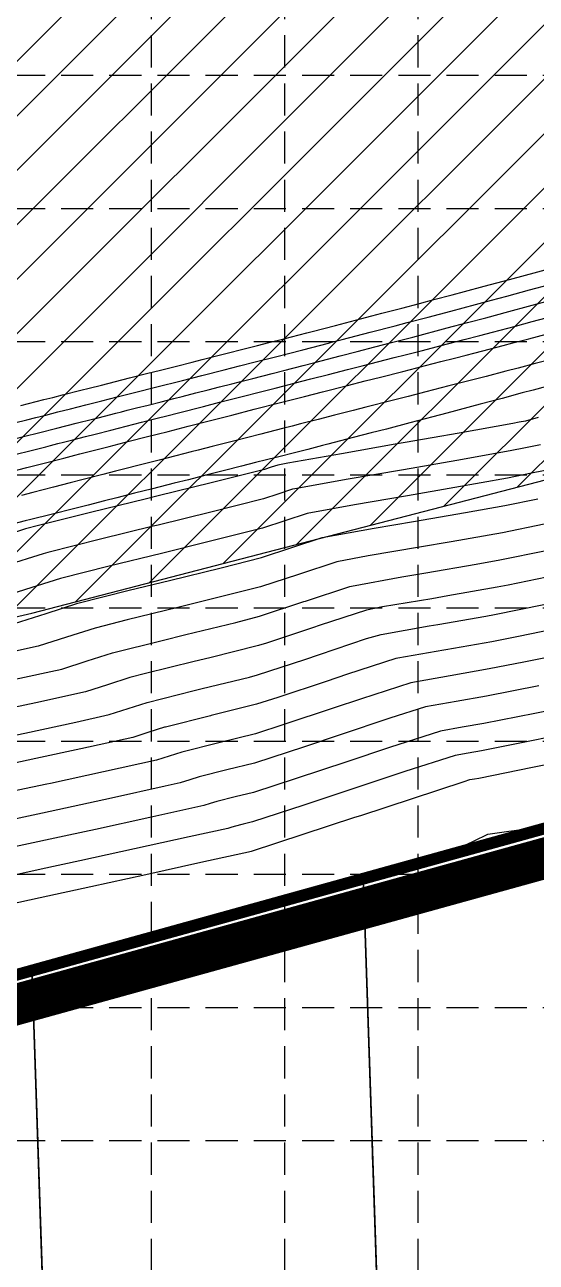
# Model space of a CAD drawing. Header units: inches. Extents: x 2387375 to 2389038, y 7083851 to 7084891.
# Drawn here: x 2388389.3 to 2388488.8, y 7084502.6 to 7084743.6 of the extents above; entities that cross this region are included whole.
import ezdxf

# ---------------------------------------------------------------- set-up
doc = ezdxf.new("R2010")
doc.units = ezdxf.units.IN
doc.header["$MEASUREMENT"] = 0
doc.linetypes.add('ACAD_ISO02W100', pattern=[15, 12, -3])
doc.linetypes.add('HIDDEN', pattern=[0.375, 0.25, -0.125])
for name, color, linetype in [('1 EROSION BLANKET', 84, 'Continuous'), ('GRID', 254, 'HIDDEN'), ('JCTR1$0$TP-CT-MAJR', 251, 'Continuous'), ('JCTR1$0$TP-CT-MINR', 253, 'Continuous'), ('LEGEND', 7, 'Continuous'), ('SILT FENCE', 200, 'Continuous'), ('WATER', 5, 'Continuous')]:
    doc.layers.add(name, color=color, linetype=linetype)
for name, color, linetype, lineweight in [('CPGR1$0$CPG-PV-WALL', 2, 'Continuous', 30), ('CRWR1$0$CRW-PR-LOT', 3, 'Continuous', 35), ('CRWR1$0$CRW-PR-PLAT-LN', 2, 'Continuous', 30), ('XREF-JCTR', 7, 'Continuous', 35)]:
    doc.layers.add(name, color=color, linetype=linetype, lineweight=lineweight)
doc.styles.add('L100', font='simplex', dxfattribs={"height": 4})
doc.dimstyles.new('SPOT', dxfattribs={"dimscale": 40, "dimtxt": 4, "dimasz": 0.025, "dimexe": 0.03, "dimexo": 0.03, "dimgap": 0.03, "dimtad": 0, "dimtih": 1, "dimtoh": 1, "dimdsep": 46, "dimtxsty": 'L100', "dimblk": 'c', "dimcen": 0, "dimadec": 0, "dimazin": 0, "dimtfac": 1, "dimtofl": 0, "dimtmove": 0, "dimatfit": 3, "dimldrblk": 'c', "dimfxl": 0, "dimtolj": 1, "dimtzin": 0, "dimarcsym": 0})

# ---------------------------------------------------------------- blocks, each defined once
blk = doc.blocks.new('c')
blk = doc.blocks.new('A$C6A1501F0')
at = {"layer": 'LEGEND', "linetype": 'ACAD_ISO02W100'}
h = blk.add_hatch(dxfattribs=at)
h.set_pattern_fill('GRAVEL', color=240, scale=7.901685, angle=-90, style=0)
h.set_pattern_definition([(138.0128, (-398.47086, 561.7368), (-71.11517775, 63.21346794), [1.06306, -105.24324]), (94.9697, (-399.26103, 562.44796), (7.90161655, -94.82023117), [1.824246, -180.600325]), (42.5104, (-399.41907, 564.26535), (-86.91860616, -79.01677904), [1.2863, -127.34381]), (177.2737, (-401.3945, 567.347), (158.0337071, -7.90165377), [1.661235, -164.462184]), (202.8337, (-403.05384, 567.42603), (94.8201945, 39.50850446), [1.62897, -161.26844]), (267.2737, (-404.55516, 566.7939), (7.90165377, 158.0337071), [1.661235, -164.462184]), (307.6942, (-404.63418, 565.13454), (-79.01677657, 102.72196614), [2.1969, -217.49269]), (342.2553, (-403.2909, 563.39617), (173.83704546, -55.31188171), [2.0741, -205.33573]), (31.4296, (-401.31547, 562.76403), (102.72186888, 63.21354697), [1.66686, -165.01937]), (85.2364, (-399.89317, 563.6332), (-7.90161833, -86.9185451), [1.90298, -93.245915]), (132.3974, (-399.73513, 565.52962), (-86.91847506, 94.820280945), [2.460964, -243.635624]), (48.8141, (-401.4735, 559.52434), (47.4100902, 55.31181995), [0.83996, -83.1561]), (81.4692, (-400.9204, 560.15647), (-15.80343298, -102.72189454), [1.59801, -158.20368]), (135, (-400.6833, 561.737), (-7.901688, 2e-15), [1.117464, -10.0572]), (113.1986, (-399.7351, 562.2899), (15.803381, -39.508424), [0.60178, -59.575665]), (201.8014, (-399.9722, 562.843), (23.705058, 7.9016845), [0.851035, -41.70084]), (300.9638, (-400.7624, 562.527), (15.80339, -23.70504), [1.38223, -44.69211]), (71.5651, (-400.0512, 561.3417), (-7.901673, -15.803374), [0.99949, -23.98783]), (286.3895, (-399.9722, 567.42603), (23.7049981, -79.01686975), [1.40018, -138.61804]), (340.3462, (-399.5771, 566.08274), (-86.9185545, 31.6067034), [1.17467, -116.292326]), (203.1986, (-398.4709, 561.3417), (39.508424, 15.803381), [1.203545, -58.973896]), (253.6105, (-399.5771, 560.86763), (23.7049981, 79.01686975), [1.40018, -138.61804]), (249.444, (-404.8712, 567.426), (15.8033388, 39.5084408), [1.35024, -66.16179]), (204.7751, (-405.34533, 566.16176), (86.91856466, 39.50836447), [1.13135, -112.00357]), (336.8014, (-406.3725, 561.2627), (39.508424, -15.803381), [1.203545, -58.973896]), (287.354, (-405.2663, 560.7886), (-31.6066975, 102.72192405), [1.32457, -131.13182]), (339.444, (-406.37255, 565.1345), (-39.5084408, 15.8033388), [0.67512, -66.83691]), (11.3099, (-406.3725, 561.7368), (31.606747, 7.9016665), [0.40291, -39.88794]), (75.9638, (-405.9775, 561.8158), (-7.90167, -23.70506), [1.62897, -30.95051]), (96.009, (-405.5824, 563.39617), (7.90167985, -79.01685041), [1.50962, -149.451866]), (213.6901, (-401.4735, 562.527), (15.803367, 7.901696), [1.1396, -27.35033]), (263.1572, (-402.4217, 561.89485), (-15.80343367, -134.32864404), [1.9896, -196.969757]), (330.9454, (-402.65876, 559.9194), (-55.3117997, 31.6067412), [0.813526, -80.5393]), (360, (-401.9476, 559.524), (7.901685, 7.901685), [0.4741, -7.42758]), (30.2564, (-405.34533, 563.5542), (-55.31181607, -31.60670055), [1.097734, -108.675986]), (318.0128, (-404.3971, 564.1073), (71.11517775, -63.21346794), [2.12612, -104.18018]), (270, (-402.817, 562.685), (7.901685, -7.901685), [2.05444, -5.84725]), (235.3048, (-402.8168, 560.6306), (55.3118647, 79.01680702), [1.24937, -123.687244]), (164.0546, (-403.5279, 559.6034), (-31.606742, 7.9016844), [1.1505, -56.37464]), (117.646, (-404.63418, 559.91942), (-79.01691333, 150.1319864), [1.87321, -185.448396]), (85.4261, (-405.50336, 561.57878), (7.90164416, 102.72191251), [1.981735, -196.19153])])
h.paths.add_polyline_path([(0.58, -0.49), (0.49, -50.78), (20.25, -50.78), (20.17, -0.49)])
at = {"layer": 'LEGEND', "color": 240, "const_width": 0.988}
blk.add_lwpolyline([(0.58, -0.49), (0.49, -50.78), (20.25, -50.78), (20.17, -0.49)], close=True, dxfattribs=at)
blk = doc.blocks.new('A$C4A363B70')
at = {"layer": '1 EROSION BLANKET', "xscale": 0.4000000003996955, "yscale": 0.400000000372529, "zscale": 0.4, "rotation": 238.6088786460151}
blk.add_blockref('A$C6A1501F0', (21.83, -10.68), dxfattribs=at)

msp = doc.modelspace()

# ---------------------------------------------------------------- hatches: boundary and pattern name
at = {"layer": 'CPGR1$0$CPG-PV-WALL'}
h = msp.add_hatch(dxfattribs=at)
h.set_pattern_fill('ANSI31', color=130, angle=90, style=0)
h.set_pattern_definition([(135, (9472566.95094, 4696131.97047), (-0.0883883476483, -0.0883883476483), [])])
edge = h.paths.add_edge_path()
edge.add_arc((2387743.3, 7084275.54), 183, 66.9842, 90.4711)
edge.add_line((2387741.79, 7084458.54), (2387677.29, 7084458.01))
edge.add_arc((2387676.53, 7084550), 92, 246.3243, 270.4711, ccw=False)
edge.add_arc((2387596.22, 7084366.84), 108, 66.3243, 71.0852)
edge.add_line((2387631.23, 7084469.01), (2387631.88, 7084470.9))
edge.add_arc((2387596.22, 7084366.84), 110, 66.3243, 71.0852, ccw=False)
edge.add_arc((2387676.53, 7084550), 90, 246.3243, 270.4711)
edge.add_line((2387677.27, 7084460.01), (2387741.78, 7084460.54))
edge.add_arc((2387743.3, 7084275.54), 185, 66.9842, 90.4711, ccw=False)
edge.add_line((2387815.63, 7084445.82), (2387814.85, 7084443.98))
h.paths.add_polyline_path([(2387977.36, 7084443.68), (2388528.08, 7084596.47), (2388549.5, 7084519.29), (2388551.42, 7084519.83), (2388529.47, 7084598.93), (2387977.3, 7084445.73)])
at = {"layer": 'WATER'}
h = msp.add_hatch(dxfattribs=at)
h.set_pattern_fill('ANSI31', color=256, scale=60, style=0)
h.paths.add_polyline_path([(2387654.94, 7084521.62), (2387679.64, 7084506.64), (2387723.77, 7084497.76), (2387889.16, 7084510.8), (2387926.35, 7084514.13), (2388016.7, 7084533), (2388141.86, 7084565.74), (2388228.84, 7084591.57), (2388390.66, 7084629), (2388500.85, 7084657.63), (2388592.27, 7084679.7), (2388707.43, 7084710.82), (2388737.54, 7084716.2), (2388780.22, 7084766.43), (2388754.71, 7084793.89), (2388201.91, 7084776.28), (2388014.44, 7084766.67), (2387879.85, 7084777.88), (2387769.29, 7084787.49), (2387692.38, 7084779.48), (2387663.54, 7084771.47), (2387660.34, 7084745.84), (2387660.34, 7084691.39), (2387641.11, 7084659.35), (2387628.29, 7084611.3), (2387633.61, 7084569.81), (2387646.88, 7084529.48)])

# ---------------------------------------------------------------- linework, layer by layer
at = {"color": 7}
msp.add_line((2388762.41, 7084663.56), (2387927.99, 7084432.05), dxfattribs=at)
at = {"layer": 'CPGR1$0$CPG-PV-WALL', "color": 130}
msp.add_lwpolyline([(2387977.36, 7084443.68), (2388528.08, 7084596.47), (2388549.5, 7084519.29), (2388551.42, 7084519.83), (2388529.47, 7084598.93), (2387977.3, 7084445.73), (2387977.36, 7084443.68)], dxfattribs=at)
at = {"layer": 'CRWR1$0$CRW-PR-LOT', "color": 7}
for p, q in [((2388455.12, 7084578.3), (2388461.4, 7084391.15)), ((2388390.68, 7084560.43), (2388396.27, 7084393.97))]:
    msp.add_line(p, q, dxfattribs=at)
msp.add_lwpolyline([(2387581.27, 7084497.63), (2387606.53, 7084493.42), (2387606.67, 7084476.34, -0.079681), (2387640.39, 7084467.58, 0.105752), (2387677.27, 7084460.01), (2387741.78, 7084460.54, -0.14249), (2387841.24, 7084432.49), (2387925.34, 7084431.32), (2388765.06, 7084664.3), (2388974.71, 7084370.95), (2388910.44, 7084251.14)], format="xyb", dxfattribs=at)
at = {"layer": 'CRWR1$0$CRW-PR-PLAT-LN', "color": 7}
for points in [[(2388555.64, 7084468.01), (2388541.97, 7084467.95), (2388458.05, 7084490.91), (2388455.12, 7084578.3), (2388529.47, 7084598.93), (2388551.42, 7084519.83), (2388569.42, 7084502.69, 0.193587), (2388555.64, 7084468.01, -0.427463)], [(2388396.27, 7084393.97), (2388390.68, 7084560.43), (2388455.12, 7084578.3), (2388461.4, 7084391.15, -0.038405), (2388396.27, 7084393.97, -0.386898)], [(2388330.82, 7084406.14), (2388326.24, 7084542.55), (2388390.68, 7084560.43), (2388396.27, 7084393.97, -0.028085), (2388349.3, 7084402.33, 0.014514), (2388330.82, 7084406.14, 1.95724)]]:
    msp.add_lwpolyline(points, format="xyb", dxfattribs=at)
at = {"layer": 'GRID', "color": 252, "linetype": 'HIDDEN', "ltscale": 25}
for p, q in [((2388413.91, 7084863.39), (2388413.91, 7083955.7)), ((2388439.84, 7084863.39), (2388439.84, 7083955.7)), ((2388465.77, 7084863.39), (2388465.77, 7083955.7)), ((2387402.61, 7084733.74), (2389010.32, 7084733.74)), ((2387402.61, 7084707.81), (2389010.32, 7084707.81)), ((2387402.61, 7084681.88), (2389010.32, 7084681.88)), ((2387402.61, 7084655.94), (2389010.32, 7084655.94)), ((2387402.61, 7084630.01), (2389010.32, 7084630.01)), ((2387402.61, 7084604.08), (2389010.32, 7084604.08)), ((2387402.61, 7084578.15), (2389010.32, 7084578.15)), ((2387402.61, 7084552.22), (2389010.32, 7084552.22)), ((2387402.61, 7084526.29), (2389010.32, 7084526.29))]:
    msp.add_line(p, q, dxfattribs=at)
at = {"layer": 'JCTR1$0$TP-CT-MAJR', "color": 35, "elevation": 595}
msp.add_lwpolyline([(2388387.35, 7084659.85), (2388390.56, 7084660.67), (2388393.38, 7084661.39), (2388394.27, 7084661.62), (2388395.71, 7084661.99), (2388396.83, 7084662.27), (2388398.65, 7084662.74), (2388401.1, 7084663.36), (2388402.97, 7084663.84), (2388406.06, 7084664.64), (2388409.05, 7084665.4), (2388411.98, 7084666.15), (2388415.02, 7084666.93), (2388416.94, 7084667.42), (2388419.18, 7084668), (2388424.09, 7084669.25), (2388427.18, 7084670.04), (2388432.08, 7084671.3), (2388434.64, 7084671.95), (2388438, 7084672.81), (2388439.76, 7084673.26), (2388441.68, 7084673.75), (2388444.93, 7084674.59), (2388448.4, 7084675.48), (2388452.08, 7084676.42), (2388454.96, 7084677.15), (2388461.14, 7084678.74), (2388463.28, 7084679.29), (2388466.43, 7084680.09), (2388471.55, 7084681.4), (2388474.8, 7084682.25), (2388477.84, 7084683.04), (2388480.29, 7084683.69), (2388484.76, 7084684.88), (2388488.05, 7084685.76), (2388490.76, 7084686.49)], dxfattribs=at)
at = {"layer": 'JCTR1$0$TP-CT-MAJR', "color": 35}
for points in [[(2388489.67, 7084661.76), (2388486.71, 7084661.17), (2388483.75, 7084660.58), (2388473.38, 7084658.74), (2388463.01, 7084656.92), (2388462.57, 7084656.85), (2388452.19, 7084655.06), (2388441.82, 7084653.2), (2388441.38, 7084653.11), (2388438.55, 7084652.18), (2388435.72, 7084651.25), (2388425.48, 7084648.67), (2388415.22, 7084646.14), (2388414.28, 7084645.91), (2388404.02, 7084643.39), (2388393.77, 7084640.81), (2388392.84, 7084640.56), (2388385.44, 7084638.19)], [(2388492.75, 7084636.36), (2388483.38, 7084634.46), (2388481.2, 7084634.04), (2388471.61, 7084632.34), (2388468.49, 7084631.8), (2388458.87, 7084630.22), (2388455.77, 7084629.55), (2388446.8, 7084626.62), (2388445.27, 7084626.11), (2388436.31, 7084623.12), (2388434.76, 7084622.66), (2388425.32, 7084620.29), (2388422.25, 7084619.55), (2388412.79, 7084617.22), (2388409.73, 7084616.43), (2388405.41, 7084615.05), (2388401.09, 7084613.66), (2388391.41, 7084611.52), (2388387.17, 7084610.61)], [(2388498.8, 7084611.54), (2388488.53, 7084609.47), (2388478.65, 7084607.5), (2388474.41, 7084606.75), (2388470.16, 7084606), (2388460.29, 7084602.82), (2388451.98, 7084600.04), (2388442.13, 7084596.78), (2388433.8, 7084594.08), (2388430.22, 7084593.19), (2388426.63, 7084592.29), (2388425.39, 7084591.9), (2388424.15, 7084591.5), (2388413.61, 7084589.17), (2388403.06, 7084586.87), (2388397.85, 7084585.73), (2388387.29, 7084583.45)]]:
    msp.add_lwpolyline(points, dxfattribs=at)
at = {"layer": 'JCTR1$0$TP-CT-MINR', "color": 35}
for p, q in [((2388488.41, 7084695.27, 592), (2388492.46, 7084696.38, 592)), ((2388478.71, 7084692.65, 592), (2388483.61, 7084693.97, 592)), ((2388483.61, 7084693.97, 592), (2388486.72, 7084694.82, 592)), ((2388486.72, 7084694.82, 592), (2388488.41, 7084695.27, 592)), ((2388472.47, 7084690.98, 592), (2388474.86, 7084691.62, 592)), ((2388474.86, 7084691.62, 592), (2388478.71, 7084692.65, 592)), ((2388483.1, 7084690.72, 593), (2388487.53, 7084691.93, 593)), ((2388487.53, 7084691.93, 593), (2388491.45, 7084692.99, 593)), ((2388462.63, 7084688.38, 592), (2388466.08, 7084689.29, 592)), ((2388466.08, 7084689.29, 592), (2388468.89, 7084690.03, 592)), ((2388468.89, 7084690.03, 592), (2388472.47, 7084690.98, 592)), ((2388472.17, 7084687.8, 593), (2388476.99, 7084689.08, 593)), ((2388476.99, 7084689.08, 593), (2388480.11, 7084689.92, 593)), ((2388480.11, 7084689.92, 593), (2388483.1, 7084690.72, 593)), ((2388483.46, 7084687.72, 594), (2388487.33, 7084688.76, 594)), ((2388487.33, 7084688.76, 594), (2388490.66, 7084689.67, 594)), ((2388453.63, 7084686.03, 592), (2388456.85, 7084686.86, 592)), ((2388456.85, 7084686.86, 592), (2388458.77, 7084687.37, 592)), ((2388458.77, 7084687.37, 592), (2388462.63, 7084688.38, 592)), ((2388463.72, 7084685.56, 593), (2388467.78, 7084686.63, 593)), ((2388467.78, 7084686.63, 593), (2388472.17, 7084687.8, 593)), ((2388475.45, 7084685.56, 594), (2388478.99, 7084686.51, 594)), ((2388478.99, 7084686.51, 594), (2388483.46, 7084687.72, 594)), ((2388445.22, 7084683.85, 592), (2388449.77, 7084685.02, 592)), ((2388449.77, 7084685.02, 592), (2388453.63, 7084686.03, 592)), ((2388456.51, 7084683.68, 593), (2388461.39, 7084684.95, 593)), ((2388461.39, 7084684.95, 593), (2388463.72, 7084685.56, 593)), ((2388464.83, 7084682.75, 594), (2388471.48, 7084684.51, 594)), ((2388471.48, 7084684.51, 594), (2388475.45, 7084685.56, 594)), ((2388434.59, 7084681.12, 592), (2388436.75, 7084681.67, 592)), ((2388436.75, 7084681.67, 592), (2388439.7, 7084682.43, 592)), ((2388439.7, 7084682.43, 592), (2388444.2, 7084683.59, 592)), ((2388444.2, 7084683.59, 592), (2388445.22, 7084683.85, 592)), ((2388445.15, 7084680.73, 593), (2388448.42, 7084681.58, 593)), ((2388448.42, 7084681.58, 593), (2388448.98, 7084681.72, 593)), ((2388448.98, 7084681.72, 593), (2388451.08, 7084682.27, 593)), ((2388451.08, 7084682.27, 593), (2388456.51, 7084683.68, 593)), ((2388457.41, 7084680.81, 594), (2388460.9, 7084681.72, 594)), ((2388460.9, 7084681.72, 594), (2388464.83, 7084682.75, 594)), ((2388482.36, 7084681.11, 596), (2388484.27, 7084681.61, 596)), ((2388484.27, 7084681.61, 596), (2388487.35, 7084682.42, 596)), ((2388487.35, 7084682.42, 596), (2388490.73, 7084683.31, 596)), ((2388423.82, 7084678.38, 592), (2388426.58, 7084679.08, 592)), ((2388426.58, 7084679.08, 592), (2388429.2, 7084679.75, 592)), ((2388429.2, 7084679.75, 592), (2388431.23, 7084680.26, 592)), ((2388431.23, 7084680.26, 592), (2388434.59, 7084681.12, 592)), ((2388438.08, 7084678.92, 593), (2388440.61, 7084679.57, 593)), ((2388440.61, 7084679.57, 593), (2388443.37, 7084680.28, 593)), ((2388443.37, 7084680.28, 593), (2388445.15, 7084680.73, 593)), ((2388450.67, 7084679.06, 594), (2388453.97, 7084679.91, 594)), ((2388453.97, 7084679.91, 594), (2388457.41, 7084680.81, 594)), ((2388472.92, 7084678.66, 596), (2388475.15, 7084679.23, 596)), ((2388475.15, 7084679.23, 596), (2388476.7, 7084679.63, 596)), ((2388476.7, 7084679.63, 596), (2388479.91, 7084680.47, 596)), ((2388479.91, 7084680.47, 596), (2388482.36, 7084681.11, 596)), ((2388415.72, 7084676.32, 592), (2388418.8, 7084677.1, 592)), ((2388418.8, 7084677.1, 592), (2388421.88, 7084677.88, 592)), ((2388421.88, 7084677.88, 592), (2388423.82, 7084678.38, 592)), ((2388428.1, 7084676.37, 593), (2388431.1, 7084677.13, 593)), ((2388431.1, 7084677.13, 593), (2388434.15, 7084677.91, 593)), ((2388434.15, 7084677.91, 593), (2388438.08, 7084678.92, 593)), ((2388439.69, 7084676.23, 594), (2388443.43, 7084677.19, 594)), ((2388443.43, 7084677.19, 594), (2388445.75, 7084677.79, 594)), ((2388445.75, 7084677.79, 594), (2388450.67, 7084679.06, 594)), ((2388464.34, 7084676.46, 596), (2388467.29, 7084677.22, 596)), ((2388467.29, 7084677.22, 596), (2388470.28, 7084677.98, 596)), ((2388470.28, 7084677.98, 596), (2388472.92, 7084678.66, 596)), ((2388485.28, 7084676.7, 597), (2388482.91, 7084676.08, 597)), ((2388488.62, 7084677.58, 597), (2388485.28, 7084676.7, 597)), ((2388491.9, 7084678.45, 597), (2388488.62, 7084677.58, 597)), ((2388406.92, 7084674.09, 592), (2388409.64, 7084674.78, 592)), ((2388409.64, 7084674.78, 592), (2388412.95, 7084675.62, 592)), ((2388412.95, 7084675.62, 592), (2388415.72, 7084676.32, 592)), ((2388414.7, 7084672.97, 593), (2388420, 7084674.31, 593)), ((2388420, 7084674.31, 593), (2388423.74, 7084675.26, 593)), ((2388423.74, 7084675.26, 593), (2388428.1, 7084676.37, 593)), ((2388431.08, 7084674.03, 594), (2388433.64, 7084674.69, 594)), ((2388433.64, 7084674.69, 594), (2388437.43, 7084675.65, 594)), ((2388437.43, 7084675.65, 594), (2388439.69, 7084676.23, 594)), ((2388455.51, 7084674.2, 596), (2388458.5, 7084674.96, 596)), ((2388458.5, 7084674.96, 596), (2388462.83, 7084676.07, 596)), ((2388462.83, 7084676.07, 596), (2388464.34, 7084676.46, 596)), ((2388479.04, 7084675.08, 597), (2388474.9, 7084674, 597)), ((2388482.91, 7084676.08, 597), (2388479.04, 7084675.08, 597)), ((2388396.65, 7084671.49, 592), (2388400.2, 7084672.39, 592)), ((2388400.2, 7084672.39, 592), (2388401.81, 7084672.8, 592)), ((2388401.81, 7084672.8, 592), (2388404.21, 7084673.4, 592)), ((2388404.21, 7084673.4, 592), (2388406.92, 7084674.09, 592)), ((2388407.25, 7084671.08, 593), (2388410.91, 7084672.01, 593)), ((2388410.91, 7084672.01, 593), (2388414.7, 7084672.97, 593)), ((2388419.94, 7084671.2, 594), (2388422.56, 7084671.86, 594)), ((2388422.56, 7084671.86, 594), (2388424.97, 7084672.48, 594)), ((2388424.97, 7084672.48, 594), (2388427.19, 7084673.04, 594)), ((2388427.19, 7084673.04, 594), (2388429.55, 7084673.64, 594)), ((2388429.55, 7084673.64, 594), (2388431.08, 7084674.03, 594)), ((2388443.72, 7084671.18, 596), (2388447.25, 7084672.08, 596)), ((2388447.25, 7084672.08, 596), (2388452.12, 7084673.33, 596)), ((2388452.12, 7084673.33, 596), (2388455.51, 7084674.2, 596)), ((2388467.31, 7084672.06, 597), (2388463.92, 7084671.19, 597)), ((2388471.83, 7084673.22, 597), (2388467.31, 7084672.06, 597)), ((2388474.9, 7084674, 597), (2388471.83, 7084673.22, 597)), ((2388486.1, 7084671.87, 598), (2388482.18, 7084670.81, 598)), ((2388488.2, 7084672.43, 598), (2388486.1, 7084671.87, 598)), ((2388494.1, 7084674.03, 598), (2388488.2, 7084672.43, 598)), ((2388388.51, 7084669.42, 592), (2388393.02, 7084670.57, 592)), ((2388393.02, 7084670.57, 592), (2388394.72, 7084671, 592)), ((2388394.72, 7084671, 592), (2388396.65, 7084671.49, 592)), ((2388398.21, 7084668.79, 593), (2388401.16, 7084669.53, 593)), ((2388401.16, 7084669.53, 593), (2388404.3, 7084670.33, 593)), ((2388404.3, 7084670.33, 593), (2388407.25, 7084671.08, 593)), ((2388411.03, 7084668.94, 594), (2388413.29, 7084669.51, 594)), ((2388413.29, 7084669.51, 594), (2388415.85, 7084670.16, 594)), ((2388415.85, 7084670.16, 594), (2388418.27, 7084670.78, 594)), ((2388418.27, 7084670.78, 594), (2388419.94, 7084671.2, 594)), ((2388433.95, 7084668.68, 596), (2388439.04, 7084669.98, 596)), ((2388439.04, 7084669.98, 596), (2388443.72, 7084671.18, 596)), ((2388460.75, 7084670.38, 597), (2388455.68, 7084669.08, 597)), ((2388463.92, 7084671.19, 597), (2388460.75, 7084670.38, 597)), ((2388477.9, 7084669.66, 598), (2388471.4, 7084667.93, 598)), ((2388482.18, 7084670.81, 598), (2388477.9, 7084669.66, 598)), ((2388389.7, 7084666.63, 593), (2388391.46, 7084667.08, 593)), ((2388391.46, 7084667.08, 593), (2388393.38, 7084667.56, 593)), ((2388393.38, 7084667.56, 593), (2388395.73, 7084668.16, 593)), ((2388395.73, 7084668.16, 593), (2388398.21, 7084668.79, 593)), ((2388402.46, 7084666.77, 594), (2388403.54, 7084667.04, 594)), ((2388403.54, 7084667.04, 594), (2388404.77, 7084667.36, 594)), ((2388404.77, 7084667.36, 594), (2388407.04, 7084667.93, 594)), ((2388407.04, 7084667.93, 594), (2388408.12, 7084668.2, 594)), ((2388408.12, 7084668.2, 594), (2388409.2, 7084668.48, 594)), ((2388409.2, 7084668.48, 594), (2388411.03, 7084668.94, 594)), ((2388424.94, 7084666.37, 596), (2388429.58, 7084667.56, 596)), ((2388429.58, 7084667.56, 596), (2388433.95, 7084668.68, 596)), ((2388449.55, 7084667.51, 597), (2388446.37, 7084666.7, 597)), ((2388453.21, 7084668.45, 597), (2388449.55, 7084667.51, 597)), ((2388455.68, 7084669.08, 597), (2388453.21, 7084668.45, 597)), ((2388468.68, 7084667.21, 598), (2388464.21, 7084666.03, 598)), ((2388471.4, 7084667.93, 598), (2388468.68, 7084667.21, 598)), ((2388489.19, 7084667.05, 599), (2388486.74, 7084666.38, 599)), ((2388387.26, 7084666.01, 593), (2388389.7, 7084666.63, 593)), ((2388391.97, 7084664.11, 594), (2388395.52, 7084665.01, 594)), ((2388395.52, 7084665.01, 594), (2388399.26, 7084665.96, 594)), ((2388399.26, 7084665.96, 594), (2388402.46, 7084666.77, 594)), ((2388417.17, 7084664.38, 596), (2388421.06, 7084665.38, 596)), ((2388421.06, 7084665.38, 596), (2388424.94, 7084666.37, 596)), ((2388439.42, 7084664.92, 597), (2388435.22, 7084663.84, 597)), ((2388441.31, 7084665.4, 597), (2388439.42, 7084664.92, 597)), ((2388442.92, 7084665.82, 597), (2388441.31, 7084665.4, 597)), ((2388446.37, 7084666.7, 597), (2388442.92, 7084665.82, 597)), ((2388459.66, 7084664.84, 598), (2388456.69, 7084664.07, 598)), ((2388464.21, 7084666.03, 598), (2388459.66, 7084664.84, 598)), ((2388484.26, 7084665.89, 599), (2388473.8, 7084664.04, 599)), ((2388485.5, 7084666.14, 599), (2388484.26, 7084665.89, 599)), ((2388486.74, 7084666.38, 599), (2388485.5, 7084666.14, 599)), ((2388384.73, 7084662.27, 594), (2388389.31, 7084663.43, 594)), ((2388389.31, 7084663.43, 594), (2388391.97, 7084664.11, 594)), ((2388405.74, 7084661.46, 596), (2388409.58, 7084662.44, 596)), ((2388409.58, 7084662.44, 596), (2388412.89, 7084663.29, 596)), ((2388412.89, 7084663.29, 596), (2388417.17, 7084664.38, 596)), ((2388430.16, 7084662.55, 597), (2388427.84, 7084661.95, 597)), ((2388432.69, 7084663.19, 597), (2388430.16, 7084662.55, 597)), ((2388435.22, 7084663.84, 597), (2388432.69, 7084663.19, 597)), ((2388453.22, 7084663.17, 598), (2388448.28, 7084661.89, 598)), ((2388456.69, 7084664.07, 598), (2388453.22, 7084663.17, 598)), ((2388473.8, 7084664.04, 599), (2388463.33, 7084662.2, 599)), ((2388399.01, 7084659.73, 596), (2388399.98, 7084659.98, 596)), ((2388399.98, 7084659.98, 596), (2388405.74, 7084661.46, 596)), ((2388421.65, 7084660.37, 597), (2388418.69, 7084659.61, 597)), ((2388423.04, 7084660.73, 597), (2388421.65, 7084660.37, 597)), ((2388425.74, 7084661.42, 597), (2388423.04, 7084660.73, 597)), ((2388427.84, 7084661.95, 597), (2388425.74, 7084661.42, 597)), ((2388442.04, 7084660.29, 598), (2388438.45, 7084659.37, 598)), ((2388450.92, 7084660.03, 599), (2388440.45, 7084658.18, 599)), ((2388444.34, 7084660.88, 598), (2388442.04, 7084660.29, 598)), ((2388447.21, 7084661.62, 598), (2388444.34, 7084660.88, 598)), ((2388448.28, 7084661.89, 598), (2388447.21, 7084661.62, 598)), ((2388461.39, 7084661.86, 599), (2388450.92, 7084660.03, 599)), ((2388463.33, 7084662.2, 599), (2388461.39, 7084661.86, 599)), ((2388389.68, 7084657.34, 596), (2388393.34, 7084658.28, 596)), ((2388393.34, 7084658.28, 596), (2388396.86, 7084659.18, 596)), ((2388396.86, 7084659.18, 596), (2388399.01, 7084659.73, 596)), ((2388411.58, 7084657.79, 597), (2388408.78, 7084657.07, 597)), ((2388415.41, 7084658.77, 597), (2388411.58, 7084657.79, 597)), ((2388418.69, 7084659.61, 597), (2388415.41, 7084658.77, 597)), ((2388431.44, 7084657.59, 598), (2388428.13, 7084656.75, 598)), ((2388434.21, 7084658.29, 598), (2388431.44, 7084657.59, 598)), ((2388438.45, 7084659.37, 598), (2388434.21, 7084658.29, 598)), ((2388437.21, 7084657.4, 599), (2388435.91, 7084656.97, 599)), ((2388438.51, 7084657.82, 599), (2388437.21, 7084657.4, 599)), ((2388440.45, 7084658.18, 599), (2388438.51, 7084657.82, 599)), ((2388386.46, 7084656.52, 596), (2388389.68, 7084657.34, 596)), ((2388400.64, 7084654.99, 597), (2388398.11, 7084654.34, 597)), ((2388404.47, 7084655.97, 597), (2388400.64, 7084654.99, 597)), ((2388406.95, 7084656.6, 597), (2388404.47, 7084655.97, 597)), ((2388408.78, 7084657.07, 597), (2388406.95, 7084656.6, 597)), ((2388424.53, 7084655.84, 598), (2388421.13, 7084654.97, 598)), ((2388428.13, 7084656.75, 598), (2388424.53, 7084655.84, 598)), ((2388435.91, 7084656.97, 599), (2388425.57, 7084654.38, 599)), ((2388483.24, 7084655.27, 601), (2388472.98, 7084653.45, 601)), ((2388487.92, 7084656.21, 601), (2388483.24, 7084655.27, 601)), ((2388492.59, 7084657.15, 601), (2388487.92, 7084656.21, 601)), ((2388394.88, 7084653.52, 597), (2388390.85, 7084652.48, 597)), ((2388398.11, 7084654.34, 597), (2388394.88, 7084653.52, 597)), ((2388414.13, 7084653.21, 598), (2388410.63, 7084652.32, 598)), ((2388418.37, 7084654.28, 598), (2388414.13, 7084653.21, 598)), ((2388425.57, 7084654.38, 599), (2388415.22, 7084651.81, 599)), ((2388421.13, 7084654.97, 598), (2388418.37, 7084654.28, 598)), ((2388472.98, 7084653.45, 601), (2388463.75, 7084651.84, 601)), ((2388390.85, 7084652.48, 597), (2388388.64, 7084651.92, 597)), ((2388404.83, 7084650.85, 598), (2388401.6, 7084650.04, 598)), ((2388412.69, 7084651.18, 599), (2388402.33, 7084648.63, 599)), ((2388407.22, 7084651.46, 598), (2388404.83, 7084650.85, 598)), ((2388410.63, 7084652.32, 598), (2388407.22, 7084651.46, 598)), ((2388415.22, 7084651.81, 599), (2388412.69, 7084651.18, 599)), ((2388463.75, 7084651.84, 601), (2388453.48, 7084650.1, 601)), ((2388482.73, 7084649.96, 602), (2388489.13, 7084651.25, 602)), ((2388394.42, 7084648.22, 598), (2388390.46, 7084647.21, 598)), ((2388402.33, 7084648.63, 599), (2388391.99, 7084646.04, 599)), ((2388399.02, 7084649.39, 598), (2388394.42, 7084648.22, 598)), ((2388401.6, 7084650.04, 598), (2388399.02, 7084649.39, 598)), ((2388444.26, 7084648.4, 601), (2388439.9, 7084646.97, 601)), ((2388453.48, 7084650.1, 601), (2388444.26, 7084648.4, 601)), ((2388464.94, 7084646.83, 602), (2388475.07, 7084648.6, 602)), ((2388475.07, 7084648.6, 602), (2388482.73, 7084649.96, 602)), ((2388389.36, 7084646.93, 598), (2388382.17, 7084645.1, 598)), ((2388389.46, 7084645.39, 599), (2388385.33, 7084644.07, 599)), ((2388390.46, 7084647.21, 598), (2388389.36, 7084646.93, 598)), ((2388391.99, 7084646.04, 599), (2388389.46, 7084645.39, 599)), ((2388435.53, 7084645.53, 601), (2388425.4, 7084642.97, 601)), ((2388439.9, 7084646.97, 601), (2388435.53, 7084645.53, 601)), ((2388447.14, 7084643.69, 602), (2388457.26, 7084645.54, 602)), ((2388457.26, 7084645.54, 602), (2388464.94, 7084646.83, 602)), ((2388490.34, 7084646.28, 603), (2388482.22, 7084644.65, 603)), ((2388425.4, 7084642.97, 601), (2388415.88, 7084640.63, 601)), ((2388441.24, 7084641.75, 602), (2388447.14, 7084643.69, 602)), ((2388482.22, 7084644.65, 603), (2388472.24, 7084642.88, 603)), ((2388415.88, 7084640.63, 601), (2388405.72, 7084638.14, 601)), ((2388435.33, 7084639.81, 602), (2388441.24, 7084641.75, 602)), ((2388466.12, 7084641.81, 603), (2388456.11, 7084640.16, 603)), ((2388472.24, 7084642.88, 603), (2388466.12, 7084641.81, 603)), ((2388481.71, 7084639.35, 604), (2388490.77, 7084641.16, 604)), ((2388405.72, 7084638.14, 601), (2388396.22, 7084635.73, 601)), ((2388427.49, 7084637.81, 602), (2388435.33, 7084639.81, 602)), ((2388450.02, 7084638.97, 603), (2388442.58, 7084636.54, 603)), ((2388456.11, 7084640.16, 603), (2388450.02, 7084638.97, 603)), ((2388467.3, 7084636.81, 604), (2388477.11, 7084638.52, 604)), ((2388477.11, 7084638.52, 604), (2388481.71, 7084639.35, 604)), ((2388396.22, 7084635.73, 601), (2388389.43, 7084633.56, 601)), ((2388417.47, 7084635.36, 602), (2388427.49, 7084637.81, 602)), ((2388442.58, 7084636.54, 603), (2388435.14, 7084634.1, 603)), ((2388452.89, 7084634.26, 604), (2388462.69, 7084636.05, 604)), ((2388462.69, 7084636.05, 604), (2388467.3, 7084636.81, 604)), ((2388389.43, 7084633.56, 601), (2388382.64, 7084631.39, 601)), ((2388399.6, 7084630.91, 602), (2388409.61, 7084633.44, 602)), ((2388409.61, 7084633.44, 602), (2388417.47, 7084635.36, 602)), ((2388435.14, 7084634.1, 603), (2388425.29, 7084631.61, 603)), ((2388443.92, 7084631.32, 604), (2388452.57, 7084634.18, 604)), ((2388452.57, 7084634.18, 604), (2388452.89, 7084634.26, 604)), ((2388393.43, 7084628.94, 602), (2388399.6, 7084630.91, 602)), ((2388425.29, 7084631.61, 603), (2388419.06, 7084630.09, 603)), ((2388434.95, 7084628.38, 604), (2388443.6, 7084631.22, 604)), ((2388443.6, 7084631.22, 604), (2388443.92, 7084631.32, 604)), ((2388387.26, 7084626.96, 602), (2388393.43, 7084628.94, 602)), ((2388419.06, 7084630.09, 603), (2388409.19, 7084627.67, 603)), ((2388478.99, 7084628.41, 606), (2388480.69, 7084628.73, 606)), ((2388480.69, 7084628.73, 606), (2388490.32, 7084630.65, 606)), ((2388402.98, 7084626.08, 603), (2388397.43, 7084624.31, 603)), ((2388409.19, 7084627.67, 603), (2388402.98, 7084626.08, 603)), ((2388420.66, 7084624.82, 604), (2388430.35, 7084627.17, 604)), ((2388430.35, 7084627.17, 604), (2388434.95, 7084628.38, 604)), ((2388458.65, 7084624.84, 606), (2388467.97, 7084626.5, 606)), ((2388467.97, 7084626.5, 606), (2388469.67, 7084626.79, 606)), ((2388469.67, 7084626.79, 606), (2388478.99, 7084628.41, 606)), ((2388495.17, 7084626.43, 607), (2388485.34, 7084624.43, 607)), ((2388397.43, 7084624.31, 603), (2388391.87, 7084622.53, 603)), ((2388406.36, 7084621.25, 604), (2388416.03, 7084623.68, 604)), ((2388416.03, 7084623.68, 604), (2388420.66, 7084624.82, 604)), ((2388446.61, 7084620.9, 606), (2388455.79, 7084624.03, 606)), ((2388455.79, 7084624.03, 606), (2388458.65, 7084624.84, 606)), ((2388485.34, 7084624.43, 607), (2388480.18, 7084623.42, 607)), ((2388391.87, 7084622.53, 603), (2388383.03, 7084620.59, 603)), ((2388401.42, 7084619.67, 604), (2388406.36, 7084621.25, 604)), ((2388470.85, 7084621.78, 607), (2388461.87, 7084620.22, 607)), ((2388471.21, 7084621.84, 607), (2388470.85, 7084621.78, 607)), ((2388480.18, 7084623.42, 607), (2388471.21, 7084621.84, 607)), ((2388496.38, 7084621.46, 608), (2388486.38, 7084619.44, 608)), ((2388396.48, 7084618.09, 604), (2388401.42, 7084619.67, 604)), ((2388434.56, 7084616.95, 606), (2388443.79, 7084619.95, 606)), ((2388443.79, 7084619.95, 606), (2388446.61, 7084620.9, 606)), ((2388461.52, 7084620.13, 607), (2388452.08, 7084617.09, 607)), ((2388461.87, 7084620.22, 607), (2388461.52, 7084620.13, 607)), ((2388486.38, 7084619.44, 608), (2388479.67, 7084618.11, 608)), ((2388385.03, 7084615.58, 604), (2388394.37, 7084617.59, 604)), ((2388394.37, 7084617.59, 604), (2388396.48, 7084618.09, 604)), ((2388423.84, 7084614.28, 606), (2388433.01, 7084616.52, 606)), ((2388433.01, 7084616.52, 606), (2388434.56, 7084616.95, 606)), ((2388452.08, 7084617.09, 607), (2388447.95, 7084615.68, 607)), ((2388472.04, 7084616.77, 608), (2388464.4, 7084615.42, 608)), ((2388479.67, 7084618.11, 608), (2388472.04, 7084616.77, 608)), ((2388422.27, 7084613.89, 606), (2388423.84, 7084614.28, 606)), ((2388447.95, 7084615.68, 607), (2388438.54, 7084612.53, 607)), ((2388464.4, 7084615.42, 608), (2388454.79, 7084612.33, 608)), ((2388489.31, 7084614.83, 609), (2388479.16, 7084612.81, 609)), ((2388413.11, 7084611.6, 606), (2388422.27, 7084613.89, 606)), ((2388438.54, 7084612.53, 607), (2388434.37, 7084611.23, 607)), ((2388454.79, 7084612.33, 608), (2388449.29, 7084610.47, 608)), ((2388473.22, 7084611.76, 609), (2388467.28, 7084610.71, 609)), ((2388479.16, 7084612.81, 609), (2388473.22, 7084611.76, 609)), ((2388399.25, 7084607.77, 606), (2388405.7, 7084609.23, 606)), ((2388405.7, 7084609.23, 606), (2388409.41, 7084610.42, 606)), ((2388409.41, 7084610.42, 606), (2388413.11, 7084611.6, 606)), ((2388434.37, 7084611.23, 607), (2388425.59, 7084609.04, 607)), ((2388449.29, 7084610.47, 608), (2388439.71, 7084607.27, 608)), ((2388467.28, 7084610.71, 609), (2388460.35, 7084608.53, 609)), ((2388389.3, 7084605.63, 606), (2388399.25, 7084607.77, 606)), ((2388416.65, 7084606.81, 607), (2388416.49, 7084606.77, 607)), ((2388425.43, 7084609, 607), (2388416.65, 7084606.81, 607)), ((2388425.59, 7084609.04, 607), (2388425.43, 7084609, 607)), ((2388439.71, 7084607.27, 608), (2388434.18, 7084605.51, 608)), ((2388460.35, 7084608.53, 609), (2388450.64, 7084605.26, 609)), ((2388382.83, 7084604.28, 606), (2388389.3, 7084605.63, 606)), ((2388410.32, 7084604.8, 607), (2388400.18, 7084602.54, 607)), ((2388413.41, 7084605.79, 607), (2388410.32, 7084604.8, 607)), ((2388416.49, 7084606.77, 607), (2388413.41, 7084605.79, 607)), ((2388434.18, 7084605.51, 608), (2388427.03, 7084603.73, 608)), ((2388450.64, 7084605.26, 609), (2388443.74, 7084602.96, 609)), ((2388498.88, 7084606.35, 611), (2388488.51, 7084604.26, 611)), ((2388400.18, 7084602.54, 607), (2388391.44, 7084600.66, 607)), ((2388427.03, 7084603.73, 608), (2388419.87, 7084601.94, 608)), ((2388443.74, 7084602.96, 609), (2388433.99, 7084599.8, 609)), ((2388478.14, 7084602.19, 611), (2388475.59, 7084601.74, 611)), ((2388488.51, 7084604.26, 611), (2388478.14, 7084602.19, 611)), ((2388391.44, 7084600.66, 607), (2388381.27, 7084598.51, 607)), ((2388414.93, 7084600.36, 608), (2388404.63, 7084598.07, 608)), ((2388417.4, 7084601.15, 608), (2388414.93, 7084600.36, 608)), ((2388419.87, 7084601.94, 608), (2388417.4, 7084601.15, 608)), ((2388433.99, 7084599.8, 609), (2388428.62, 7084598.46, 609)), ((2388473.03, 7084601.29, 611), (2388463.27, 7084598.13, 611)), ((2388475.59, 7084601.74, 611), (2388473.03, 7084601.29, 611)), ((2388488.09, 7084598.98, 612), (2388498.55, 7084601.08, 612)), ((2388404.63, 7084598.07, 608), (2388394.32, 7084595.84, 608)), ((2388428.62, 7084598.46, 609), (2388423.25, 7084597.12, 609)), ((2388463.27, 7084598.13, 611), (2388453.32, 7084594.83, 611)), ((2388477.63, 7084596.88, 612), (2388488.09, 7084598.98, 612)), ((2388393.58, 7084595.68, 608), (2388383.25, 7084593.49, 608)), ((2388394.32, 7084595.84, 608), (2388393.58, 7084595.68, 608)), ((2388416.59, 7084595.27, 609), (2388406.15, 7084592.97, 609)), ((2388419.54, 7084595.93, 609), (2388416.59, 7084595.27, 609)), ((2388421.4, 7084596.53, 609), (2388419.54, 7084595.93, 609)), ((2388423.25, 7084597.12, 609), (2388421.4, 7084596.53, 609)), ((2388453.32, 7084594.83, 611), (2388443.57, 7084591.61, 611)), ((2388464.71, 7084592.92, 612), (2388474.77, 7084596.21, 612)), ((2388474.77, 7084596.21, 612), (2388475.91, 7084596.58, 612)), ((2388475.91, 7084596.58, 612), (2388476.77, 7084596.73, 612)), ((2388476.77, 7084596.73, 612), (2388477.63, 7084596.88, 612)), ((2388406.15, 7084592.97, 609), (2388395.71, 7084590.7, 609)), ((2388454.66, 7084589.61, 612), (2388464.71, 7084592.92, 612)), ((2388392.75, 7084590.06, 609), (2388382.3, 7084587.83, 609)), ((2388395.71, 7084590.7, 609), (2388392.75, 7084590.06, 609)), ((2388443.57, 7084591.61, 611), (2388433.6, 7084588.36, 611)), ((2388431.81, 7084587.91, 611), (2388430.01, 7084587.46, 611)), ((2388433.6, 7084588.36, 611), (2388431.81, 7084587.91, 611)), ((2388443.46, 7084585.94, 612), (2388453.52, 7084589.24, 612)), ((2388453.52, 7084589.24, 612), (2388454.66, 7084589.61, 612)), ((2388421.26, 7084585.41, 611), (2388410.62, 7084583.08, 611)), ((2388428.77, 7084587.07, 611), (2388421.26, 7084585.41, 611)), ((2388429.39, 7084587.27, 611), (2388428.77, 7084587.07, 611)), ((2388430.01, 7084587.46, 611), (2388429.39, 7084587.27, 611)), ((2388433.41, 7084582.64, 612), (2388443.46, 7084585.94, 612)), ((2388476.73, 7084584.67, 613), (2388479.42, 7084585.95, 613)), ((2388479.42, 7084585.95, 613), (2388483.46, 7084586.5, 613)), ((2388483.46, 7084586.5, 613), (2388487.49, 7084587.05, 613)), ((2388410.62, 7084583.08, 611), (2388399.99, 7084580.75, 611)), ((2388474.03, 7084583.38, 613), (2388476.73, 7084584.67, 613)), ((2388399.99, 7084580.75, 611), (2388392.47, 7084579.12, 611)), ((2388412.84, 7084578.12, 612), (2388423.55, 7084580.47, 612)), ((2388423.55, 7084580.47, 612), (2388433.38, 7084582.63, 612)), ((2388433.38, 7084582.63, 612), (2388433.39, 7084582.64, 612)), ((2388433.39, 7084582.64, 612), (2388433.39, 7084582.64, 612)), ((2388433.39, 7084582.64, 612), (2388433.4, 7084582.64, 612)), ((2388433.4, 7084582.64, 612), (2388433.41, 7084582.64, 612)), ((2388392.47, 7084579.12, 611), (2388381.83, 7084576.81, 611)), ((2388402.12, 7084575.77, 612), (2388412.84, 7084578.12, 612)), ((2388392.29, 7084573.63, 612), (2388402.12, 7084575.77, 612)), ((2388381.57, 7084571.29, 612), (2388392.29, 7084573.63, 612))]:
    msp.add_line(p, q, dxfattribs=at)
at = {"layer": 'SILT FENCE', "const_width": 8}
msp.add_lwpolyline([(2387977.55, 7084414.66), (2387977.44, 7084438.73), (2388027.15, 7084452.79), (2388084.26, 7084468.74), (2388525.99, 7084591.09), (2388528.96, 7084591.93)], dxfattribs=at)
at = {"layer": 'WATER'}
msp.add_lwpolyline([(2388228.84, 7084591.57), (2388390.66, 7084629), (2388500.85, 7084657.63), (2388592.27, 7084679.7), (2388707.43, 7084710.82), (2388737.54, 7084716.2), (2388780.22, 7084766.43), (2388754.71, 7084793.89), (2388201.91, 7084776.28)], dxfattribs=at)

# ---------------------------------------------------------------- block references
at = {"layer": '1 EROSION BLANKET', "rotation": 138.1580749588017}
msp.add_blockref('A$C4A363B70', (2388503.46, 7084658.22), dxfattribs=at)

# ---------------------------------------------------------------- leaders
at = {"layer": 'XREF-JCTR', "path_type": 1}
for points in [[(2388456.49, 7084537.3), (2388456.98, 7084521.04)], [(2388391.8, 7084526.97), (2388392.29, 7084510.71)]]:
    msp.add_leader(points, dimstyle='SPOT', override={"dimasz": 0.2, "dimgap": 0.03, "dimtad": 0}, dxfattribs=at)

doc.saveas('drawing.dxf')
